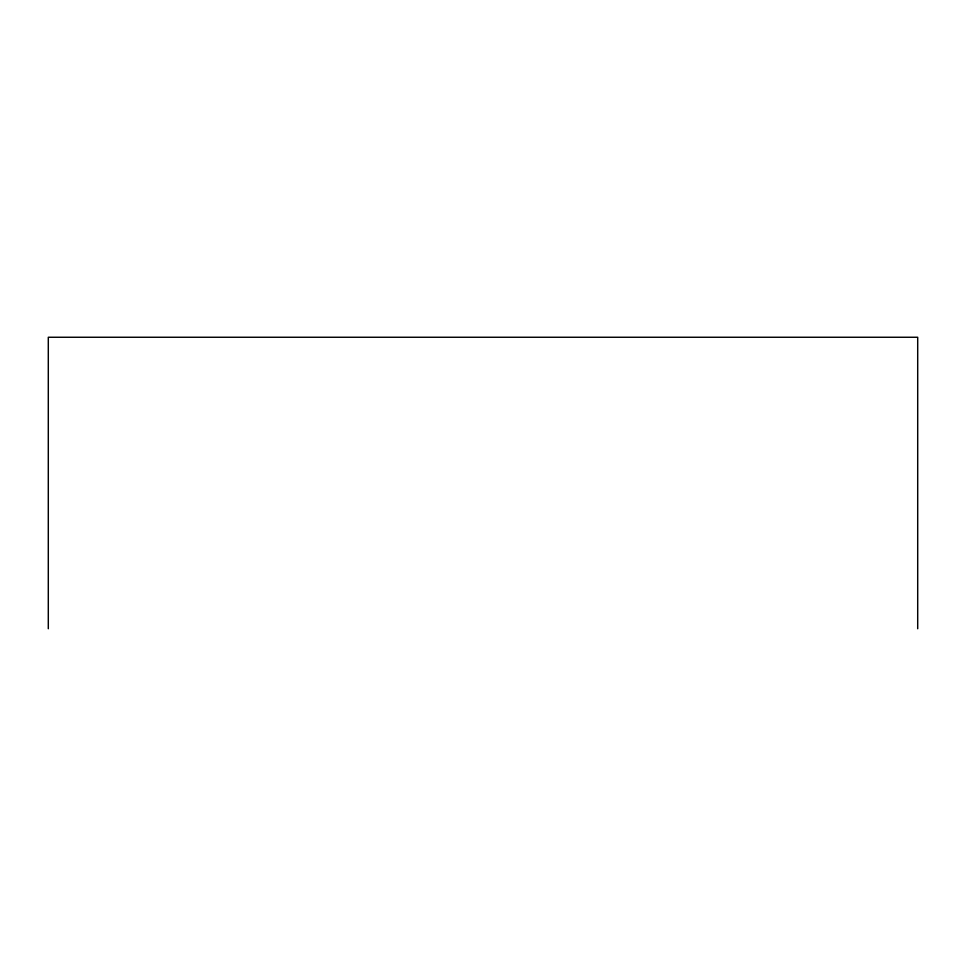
<?xml version="1.0" encoding="UTF-8"?>
<svg xmlns="http://www.w3.org/2000/svg" width="966" height="966" viewBox="0 0 966 966"><rect width="100%" height="100%" fill="white"/><g stroke="black" fill="none" stroke-linecap="round" stroke-linejoin="round"><path stroke-width="1.45" d="M917.7 628.745L917.7 337.255L48.3 337.255L48.3 628.745"/></g></svg>
